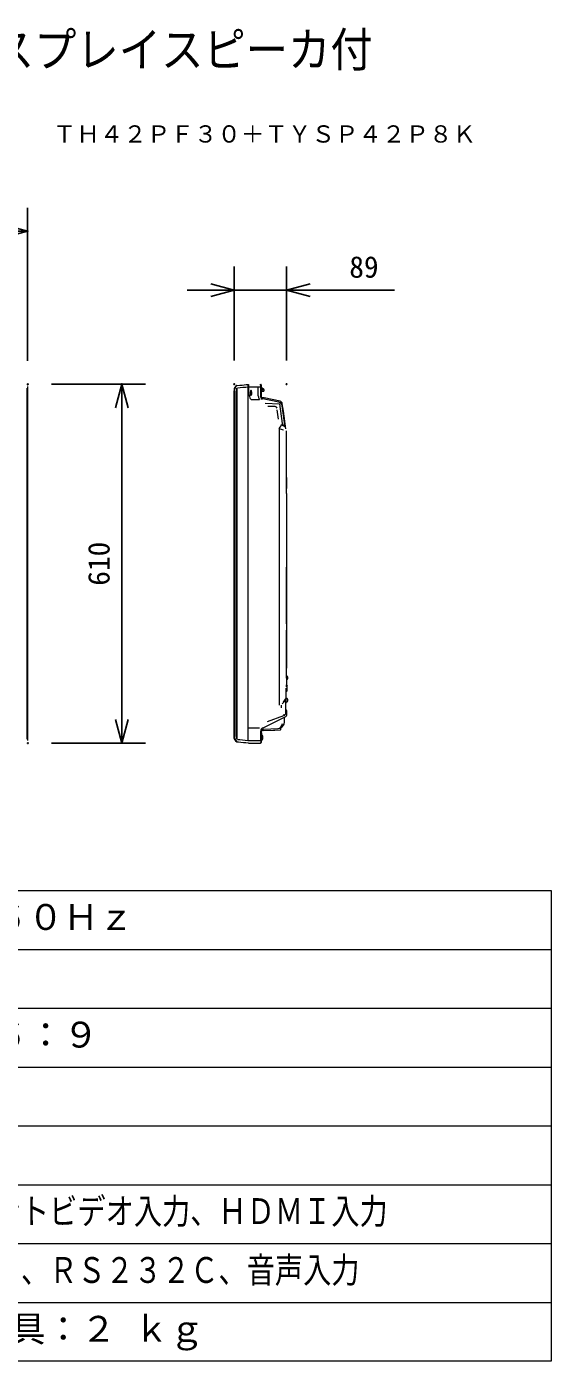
# Model space of a CAD drawing. Units: millimetres, scale not verified. Extents: x -63 to 62, y -57 to 57.
# Drawn here: x 17.7 to 62.3, y -56.6 to 56.8 of the extents above; entities that cross this region are included whole.
import ezdxf
from ezdxf.enums import TextEntityAlignment as Align

# ---------------------------------------------------------------- set-up
doc = ezdxf.new("R2010")
doc.units = ezdxf.units.MM
doc.header["$LTSCALE"] = 0.125
doc.header["$PDMODE"] = 32
doc.header["$PDSIZE"] = 0.0625
for name, color, linetype in [('0-0_0', 7, 'Continuous'), ('0-2_MOJI1', 7, 'Continuous'), ('0-3_TOUROKU', 7, 'Continuous'), ('0-4_DEFPOINTS', 7, 'Continuous'), ('0-6_SUNPO', 7, 'Continuous')]:
    doc.layers.add(name, color=color, linetype=linetype)
doc.layers.add('0-1_WAKU', color=1, linetype='Continuous', lineweight=18)
doc.layers.add('0-5_GAIKEI', color=1, linetype='Continuous', lineweight=18)
doc.styles.add('ＭＳ ゴシック', font='')
doc.styles.get('ＭＳ ゴシック').set_extended_font_data('MS Gothic')

# ---------------------------------------------------------------- blocks, each defined once
blk = doc.blocks.new('_OPEN30')
at = {"layer": '0-0_0'}
blk.add_line((0, 0), (-1, 0), dxfattribs=at)
blk.add_lwpolyline([(-1, 0.26795), (0, 0), (-1, -0.26795)], dxfattribs=at)
blk = doc.blocks.new('D7')
at = {"layer": '0-4_DEFPOINTS'}
for p in [(21.0635, 46.7162), (-40.4269, 33.7052), (21.0635, 33.6926)]:
    blk.add_point(p, dxfattribs=at)
at = {"layer": '0-6_SUNPO'}
for p, q in [((-40.4269, 35.7052), (-40.4269, 48.7162)), ((21.0635, 35.6926), (21.0635, 48.7162)), ((-38.4269, 46.7162), (19.0635, 46.7162))]:
    blk.add_line(p, q, dxfattribs=at)
at = {"layer": '0-6_SUNPO', "xscale": 2, "yscale": 2, "rotation": 180}
blk.add_blockref('_OPEN30', (-40.4269, 46.7162), dxfattribs=at)
at = {"layer": '0-6_SUNPO', "xscale": 2, "yscale": 2}
blk.add_blockref('_OPEN30', (21.0635, 46.7162), dxfattribs=at)
at = {"layer": '0-6_SUNPO', "style": 'ＭＳ ゴシック'}
blk.add_text('1230', height=1.833, dxfattribs=at).set_placement((-12.1817, 47.2162), align=Align.BOTTOM_LEFT)
blk = doc.blocks.new('D6')
at = {"layer": '0-4_DEFPOINTS'}
for p in [(21.0818, 33.7165), (29.0818, 33.7165), (21.0818, 3.2165)]:
    blk.add_point(p, dxfattribs=at)
at = {"layer": '0-6_SUNPO'}
for p, q in [((23.0818, 33.7165), (31.0818, 33.7165)), ((29.0818, 5.2165), (29.0818, 31.7165)), ((23.0818, 3.2165), (31.0818, 3.2165))]:
    blk.add_line(p, q, dxfattribs=at)
at = {"layer": '0-6_SUNPO', "xscale": 2, "yscale": 2}
for p, rotation in [((29.0818, 33.7165), 90), ((29.0818, 3.2165), 270)]:
    blk.add_blockref('_OPEN30', p, dxfattribs=dict(at, rotation=rotation))
at = {"layer": '0-6_SUNPO', "style": 'ＭＳ ゴシック'}
blk.add_text('610', height=1.833, rotation=90, dxfattribs=at).set_placement((28.5818, 16.5915), align=Align.BOTTOM_LEFT)
blk = doc.blocks.new('D5')
at = {"layer": '0-4_DEFPOINTS'}
for p in [(43.085, 41.7162), (38.635, 33.7227), (43.085, 33.7227)]:
    blk.add_point(p, dxfattribs=at)
at = {"layer": '0-6_SUNPO'}
for p, q in [((38.635, 35.7227), (38.635, 43.7162)), ((43.085, 35.7227), (43.085, 43.7162)), ((36.635, 41.7162), (34.635, 41.7162)), ((38.635, 41.7162), (43.085, 41.7162)), ((45.085, 41.7162), (52.2517, 41.7162))]:
    blk.add_line(p, q, dxfattribs=at)
at = {"layer": '0-6_SUNPO', "xscale": 2, "yscale": 2}
blk.add_blockref('_OPEN30', (38.635, 41.7162), dxfattribs=at)
at = {"layer": '0-6_SUNPO', "xscale": 2, "yscale": 2, "rotation": 180}
blk.add_blockref('_OPEN30', (43.085, 41.7162), dxfattribs=at)
at = {"layer": '0-6_SUNPO', "style": 'ＭＳ ゴシック'}
blk.add_text('89', height=1.833, dxfattribs=at).set_placement((48.4184, 42.2162), align=Align.BOTTOM_LEFT)

msp = doc.modelspace()

# ---------------------------------------------------------------- linework, layer by layer
at = {"layer": '0-1_WAKU', "color": 4}
for p, q in [((-62.7013, -16.5681), (62.2987, -16.5681)), ((62.2987, -16.5681), (62.2987, -56.5681)), ((62.2987, -56.5681), (-62.7013, -56.5681))]:
    msp.add_line(p, q, dxfattribs=at)
at = {"layer": '0-1_WAKU'}
for p, q in [((-62.7013, -21.5681), (62.2987, -21.5681)), ((-62.7013, -26.5681), (62.2987, -26.5681)), ((-62.7013, -31.5681), (62.2987, -31.5681)), ((-62.7013, -36.5681), (62.2987, -36.5681)), ((-62.7013, -41.5681), (62.2987, -41.5681)), ((-62.7013, -46.5681), (62.2987, -46.5681)), ((-62.7013, -51.5681), (62.2987, -51.5681))]:
    msp.add_line(p, q, dxfattribs=at)
at = {"layer": '0-5_GAIKEI'}
for p, q in [((17.6775, 26.1328), (17.6775, -3.6909)), ((35.3865, 26.0804), (35.5343, 26.3161)), ((35.5331, 26.1151), (35.5331, 26.1151)), ((35.5331, 26.1151), (35.5331, -3.7086)), ((35.5927, -3.7086), (35.5927, 26.1151)), ((36.4953, 26.4436), (36.4953, -3.8371)), ((36.5523, 26.2495), (37.3744, 26.2495)), ((36.5699, 25.4795), (36.5699, 26.4477)), ((37.3744, 25.4748), (37.3744, 26.2495)), ((37.3744, 26.2495), (37.5788, 26.2495)), ((37.5935, 26.2473), (37.5788, 26.2485)), ((37.6163, 26.2473), (37.5935, 26.2473)), ((37.6163, 26.4216), (37.6163, 26.2473)), ((37.6163, 26.2473), (37.6163, 25.2862)), ((37.6478, 26.2008), (37.6163, 26.2008)), ((35.3788, 25.8805), (35.3788, 26.0539)), ((35.3788, 25.8805), (35.3788, -3.474)), ((36.7054, 25.5015), (36.611, 25.5049)), ((37.8133, 25.8572), (37.6163, 25.8295)), ((37.6163, 25.8508), (37.6478, 25.8508)), ((37.6338, 25.2554), (37.6331, 25.252)), ((39.1374, 24.9332), (37.6338, 25.2554)), ((37.8303, 25.3135), (37.6769, 25.3462)), ((37.7566, 25.9662), (37.7248, 25.9658)), ((37.7622, 26.0299), (37.7665, 26.0798)), ((37.7665, 26.0798), (37.8072, 26.0791)), ((37.8736, 25.3043), (37.8299, 25.3136)), ((37.8563, 26.0291), (37.8563, 25.9067)), ((39.2251, 25.0171), (37.8736, 25.3043)), ((39.2251, 25.0171), (39.2289, 25.016)), ((39.2295, 25.0161), (39.2288, 25.0161)), ((37.9654, 24.8418), (39.17, 24.7997)), ((38.8253, 24.562), (38.1807, 24.5845)), ((39.0993, 23.5028), (38.9905, 24.2942)), ((39.17, 24.7997), (39.3996, 23.1305)), ((39.6634, 22.801), (39.4107, 24.6389)), ((39.5111, 24.164), (39.4207, 24.8073)), ((39.7188, 22.6864), (39.5111, 24.164)), ((39.1491, 22.695), (39.1491, -0.811)), ((39.7713, 20.2804), (39.7713, 20.7494)), ((39.7713, 19.859), (39.7713, 20.3183)), ((39.7713, 19.8159), (39.7713, 19.859)), ((39.7713, 18.5442), (39.7713, 17.7352)), ((39.7688, 11.4797), (39.7688, 11.4839)), ((39.7688, 11.4792), (39.7688, 11.4797)), ((39.7688, 10.9268), (39.7688, 10.9273)), ((39.7688, 10.9266), (39.7688, 10.9268)), ((39.7688, 6.1042), (39.7688, 5.5523)), ((39.7713, 4.7912), (39.7713, 4.7913)), ((39.7713, 4.1613), (39.7713, 4.7912)), ((39.7713, 4.1509), (39.7713, 4.1613)), ((39.7713, 3.8823), (39.7713, 4.1509)), ((39.7713, 3.8823), (39.7713, 4.1509)), ((39.7713, 2.4475), (39.7713, 3.5442)), ((39.7713, 2.4475), (39.7713, 3.5442)), ((39.7689, 2.3239), (39.7688, 2.3238)), ((39.7713, 2.2855), (39.7713, 2.4428)), ((39.7713, 2.2773), (39.7713, 2.3115)), ((39.7788, 1.6483), (39.7688, 1.6483)), ((39.7688, 1.3783), (39.7788, 1.3783)), ((39.8212, 1.647), (39.7788, 1.6508)), ((39.7788, 1.3758), (39.8212, 1.3795)), ((39.8463, 0.5178), (39.8463, 0.8133)), ((39.3228, -0.815), (39.3228, -1.0395)), ((39.5109, -0.5096), (39.5101, -0.5103)), ((39.5105, -0.51), (39.5112, -0.5093)), ((39.7188, -1.3755), (39.7188, -0.2797)), ((39.7188, -0.6367), (39.7438, -0.6367)), ((39.7188, -1.1867), (39.7188, -1.0367)), ((39.7226, -0.27), (39.7231, -0.2687)), ((39.7438, -0.6367), (39.7438, -0.1987)), ((39.8212, -0.253), (39.7438, -0.2462)), ((39.7438, -0.5217), (39.7788, -0.5217)), ((39.7558, -0.0023), (39.7548, -0.0023)), ((39.7788, -0.5242), (39.8212, -0.5205)), ((37.8591, -2.7104), (39.6681, -1.8058)), ((38.1584, -2.2047), (39.5543, -1.6966)), ((39.6063, -2.2221), (39.6063, -1.8367)), ((39.7188, -1.1867), (39.7188, -1.2367)), ((39.755, -1.2367), (39.7188, -1.2367)), ((39.7188, -1.4617), (39.7188, -1.3755)), ((39.7563, -1.2367), (39.755, -1.2367)), ((39.8063, -1.5822), (39.8063, -1.2867)), ((37.6163, -2.8855), (37.6163, -3.8208)), ((37.6478, -3.3867), (37.6163, -3.3867)), ((37.7158, -2.8668), (37.7911, -2.8629)), ((37.7867, -2.9744), (38.7907, -2.9218)), ((37.7867, -2.9744), (38.6641, -2.9284)), ((38.6641, -2.9284), (39.2542, -2.8975)), ((39.3016, -2.8484), (39.3037, -2.7285)), ((17.7598, -3.8195), (17.7599, -3.8195)), ((35.3788, -3.6474), (35.3788, -3.474)), ((35.3865, -3.6739), (35.5343, -3.9095)), ((35.5331, -3.7086), (35.5331, -3.7086)), ((36.5699, -3.843), (36.4952, -3.843)), ((37.3744, -3.843), (36.5699, -3.843)), ((37.5788, -3.843), (37.3744, -3.843)), ((37.5935, -4.02), (37.57, -4.0221)), ((37.6163, -3.7367), (37.6478, -3.7367)), ((37.6163, -3.8117), (37.6478, -3.8117)), ((37.6163, -3.8208), (37.6163, -3.9951)), ((37.6478, -3.8117), (37.6478, -3.7367)), ((37.7101, -3.7653), (37.7101, -3.6903))]:
    msp.add_line(p, q, dxfattribs=at)
at = {"layer": '0-5_GAIKEI', "color": 7}
for p, q in [((17.7598, 26.2613), (17.7598, -3.8195)), ((17.7598, 26.2613), (17.7599, 26.2613)), ((35.3401, 26.101), (35.4954, 26.3279)), ((35.5534, 26.3604), (35.8186, 26.3743)), ((37.5163, 26.4533), (37.5935, 26.4465)), ((37.5935, 25.3512), (37.5935, 26.2473)), ((35.3313, 26.0728), (35.3313, 25.9033)), ((35.3313, -3.6463), (35.3313, 25.9033)), ((39.7688, 22.3525), (39.7688, 22.4157)), ((39.7688, 17.1792), (39.7688, 22.3525)), ((39.7688, 17.1792), (39.7688, 11.481)), ((39.7713, 17.7352), (39.7713, 17.6106)), ((39.7713, 17.5675), (39.7713, 17.6106)), ((39.7688, 11.481), (39.7688, 10.9273)), ((39.7688, 6.1042), (39.7688, 6.5425)), ((39.7688, 1.4792), (39.7688, 5.5523)), ((39.7688, 1.4792), (39.7688, 0.9273)), ((39.732, 0.9222), (39.7318, 0.9222)), ((39.7608, -0.0552), (39.7608, 0.6474)), ((39.7688, 0.7483), (39.7688, 0.9273)), ((39.795, 0.8633), (39.7688, 0.8633)), ((39.7963, 0.8633), (39.795, 0.8633)), ((37.5788, -3.843), (37.5788, -3.0514)), ((35.4954, -3.9013), (35.3401, -3.6745)), ((35.5344, -3.9096), (35.5343, -3.9095)), ((35.5534, -3.9339), (35.5561, -3.9324)), ((35.6679, -3.9523), (35.5924, -3.9446)), ((36.5323, -4.0409), (35.5924, -3.9446)), ((36.5313, -4.0408), (36.5323, -4.0409)), ((36.5323, -4.0409), (36.5325, -4.0409)), ((36.5334, -4.041), (36.5324, -4.0409)), ((36.5334, -4.041), (36.5377, -4.041)), ((37.5788, -3.843), (37.5788, -3.9898)), ((37.5788, -3.9898), (37.5788, -3.9901))]:
    msp.add_line(p, q, dxfattribs=at)
at = {"layer": '0-5_GAIKEI'}
for points in [[(37.7622, 26.0299), (37.7563, 25.9633), (37.7245, 25.9633)], [(39.7713, 2.2855), (39.7713, 2.4428), (39.7713, 2.4475)], [(39.5062, -0.5105), (39.5101, -0.5103), (39.5023, -0.5172)], [(39.7208, -0.2746), (39.7226, -0.27), (39.7231, -0.2685)], [(37.6878, -3.4005), (37.6878, -3.3867), (37.6561, -3.3867)], [(37.7911, -2.8629), (37.8208, -2.8613), (39.0614, -2.7963)]]:
    msp.add_lwpolyline(points, dxfattribs=at)
at = {"layer": '0-5_GAIKEI', "color": 7}
for points in [[(39.7688, 6.4533), (39.7688, 6.5425), (39.7688, 10.9266)], [(39.7689, 10.9266), (39.7689, 6.5495), (39.7689, 2.3239)]]:
    msp.add_lwpolyline(points, dxfattribs=at)
for centre, radius, start, end in [((35.3813, 26.0728), 0.05, 145.59988, 180), ((35.5573, 26.2855), 0.075, 93, 145.59988), ((-796.0275, 8149.0622), 8165.1716, 275.84729, 275.85232), ((-50.0279, -52.3584), 117.0292, 40.02246, 40.15733), ((39.0102, 22.4157), 0.7587, 359.99925, 6.90319), ((-45.1707, 70.6804), 110.6829, 319.83686, 319.97854), ((39.0152, -0.0107), 0.7534, 319.80705, 339.49568), ((39.1378, -0.0551), 0.623, 339.96843, 359.99011), ((35.3813, -3.6463), 0.05, 180, 214.40012), ((35.5573, -3.859), 0.075, 214.40012, 267), ((35.5979, -3.8697), 0.075, 212.11245, 261.02182), ((35.6011, -3.8471), 0.0978, 261.27059, 263.74636), ((-801.2955, -8178.0686), 8216.8537, 84.14769, 84.15359), ((38.7985, 647.6777), 651.7228, 269.80128, 269.87053), ((40.0183, 1180.7808), 1184.8274, 269.86967, 269.87948)]:
    msp.add_arc(centre, radius, start, end, dxfattribs=at)
at = {"layer": '0-5_GAIKEI'}
for centre, radius, start, end in [((35.5979, 26.2762), 0.075, 98.93951, 147.88756), ((35.6002, 26.2598), 0.0916, 96.37847, 98.78996), ((-368.5242, 3973.0745), 3967.5578, 275.84606, 275.85995), ((37.5913, 26.4216), 0.025, 0, 85), ((37.6478, 26.1358), 0.065, 16.60155, 90), ((37.2788, 26.0258), 0.45, 0, 16.60155), ((36.4732, 97.7662), 72.5984, 270.2235, 270.79793), ((37.7288, 25.5907), 0.25, 243.25632, 258), ((37.6234, 25.2065), 0.05, 77.90524, 81.20676), ((37.6478, 25.9158), 0.065, 270, 343.39845), ((37.2788, 26.0258), 0.45, 343.39845, 0), ((37.8063, 26.0291), 0.05, 0, 89), ((37.8063, 25.9067), 0.05, 278, 0), ((39.1731, 24.7725), 0.25, 8, 76.97099), ((39.0641, 24.5912), 0.3498, 7.8264, 77.9093), ((39.1731, 24.7725), 0.25, 8, 9.61823), ((68.9049, 110.6908), 92.8906, 251.317, 251.54939), ((58.3256, 45.4961), 29.3936, 229.82444, 230.18937), ((39.0193, 22.4209), 0.7481, 34.78968, 40), ((39.0333, 22.3525), 0.7355, 0.0007, 5.22465), ((39.0188, 6.5425), 0.75, 2.45284, 5.88394), ((39.6213, 2.2773), 0.15, 349.52471, 0), ((39.6213, 2.2772), 0.15, 349.52469, 0), ((39.8168, 1.5972), 0.05, 16.25703, 85), ((39.8168, 1.4293), 0.05, 275, 343.74297), ((39.5288, 1.5133), 0.35, 0, 16.25703), ((39.5288, 1.5133), 0.35, 343.74297, 0), ((39.5963, 0.5178), 0.25, 311.13699, 0), ((-50.3589, 75.0435), 117.4619, 319.84294, 319.97731), ((41.8633, -3.1702), 3.5514, 131.49169, 131.68397), ((38.9674, 0.1048), 0.8203, 311.49624, 316.86723), ((39.0174, 0.0576), 0.7515, 316.88623, 332.41854), ((39.8168, -0.3028), 0.05, 16.25703, 85), ((39.8168, -0.4707), 0.05, 275, 343.74297), ((39.5288, -0.3867), 0.35, 0, 16.25703), ((39.5288, -0.3867), 0.35, 343.74297, 0), ((39.0313, -2.2221), 0.575, 273, 0), ((39.4688, -1.4617), 0.25, 290, 0), ((39.5563, -1.5822), 0.25, 296.56505, 0), ((36.4732, -75.3597), 72.5984, 89.20207, 89.98257), ((37.7997, -3.2241), 0.25, 93, 137.18678), ((37.5768, -3.1528), 0.05, 16.25703, 37.82319), ((37.6168, -3.1878), 0.05, 16.25703, 80.92143), ((37.6478, -3.4517), 0.065, 16.60155, 90), ((37.6168, -3.3557), 0.05, 320.95555, 343.74297), ((37.3288, -3.2717), 0.35, 0, 16.25703), ((37.3288, -3.2717), 0.35, 343.74297, 0), ((37.7288, -3.1165), 0.25, 93, 101.63208), ((37.6878, -3.4517), 0.065, 16.60155, 90), ((37.7473, -2.4867), 0.25, 262.46713, 296.56505), ((39.2516, -2.8476), 0.05, 273, 359), ((39.0331, -2.225), 0.5716, 298.27725, 304.9271), ((-368.5242, -3950.6681), 3967.5578, 84.14088, 84.15394), ((37.5913, -3.9951), 0.025, 275, 0), ((37.5768, -3.7207), 0.05, 322.17681, 341.31776), ((37.6478, -3.6717), 0.065, 270, 343.39845), ((37.6478, -3.7467), 0.065, 270, 343.39845), ((37.2788, -3.5617), 0.45, 0, 16.60155), ((37.2788, -3.5617), 0.45, 343.39845, 0), ((37.2788, -3.6367), 0.45, 343.39845, 0), ((37.6878, -3.6717), 0.065, 299.07135, 343.39845), ((37.2788, -3.6367), 0.45, 0, 4.78019), ((37.3188, -3.5617), 0.45, 0, 16.60155), ((37.3188, -3.5617), 0.45, 343.39845, 0)]:
    msp.add_arc(centre, radius, start, end, dxfattribs=at)
for centre, major_axis, ratio, start_param, end_param in [((35.6, 26.2765), (-0.0083, 0.0745), 0.993206, 6.2742545, 6.29124997), ((37.0456, 25.5049), (-0.0162, -0.4497), 0.965884, 4.7471413, 5.5923463), ((36.7481, 25.7033), (0, 0.257), 0.267952, 3.79000071, 8.75642664), ((36.6812, 25.5015), (0.0237, 0.008), 0.768048, 5.86712851, 6.28235976), ((37.8091, 25.4748), (-0.0194, -0.4496), 0.965866, 4.75401531, 5.48375331), ((38.8201, 24.4123), (0.1113, -0.1005), 0.997662, 0.87233795, 2.26925471), ((39.0709, 22.695), (-0.2907, -0.3435), 0.133392, 1.68321191, 3.11369281), ((39.0709, 22.8222), (-0.3439, -0.2903), 0.113014, 3.14176835, 3.15230757), ((39.2476, 22.6123), (-0.3446, -0.2894), 0.603999, 3.14130802, 3.15000507), ((39.0188, 6.5425), (0.75, 0), 0.966667, 6.28318531, 6.38731292), ((39.6213, 2.3115), (0.15, 0), 0.75021, 6.09786625, 6.28318531), ((39.5213, 2.3239), (-0.2211, 0.1218), 0.924959, 3.54291532, 3.6787004), ((39.5213, 2.3239), (-0.25, 0.0141), 0.351557, 3.16147264, 3.30109898), ((39.7963, 0.8133), (0.0501, 0), 0.99863, 6.28318531, 7.85398163), ((39.0709, -0.4157), (-0.3439, 0.2903), 0.113014, 3.13087774, 3.14150348), ((39.4773, -0.4725), (-0.0331, 0.0375), 0.474958, 3.12075024, 3.1425912), ((39.4688, -0.9296), (-0.0848, 0.7672), 0.061645, 3.15661004, 3.73389513), ((39.7563, -1.2867), (0.0501, 0), 0.99863, 6.28318531, 7.85398163), ((39.0313, -2.2221), (0.0301, -0.5742), 0.716202, 6.28318531, 7.55722629)]:
    msp.add_ellipse(centre, major_axis=major_axis, ratio=ratio, start_param=start_param, end_param=end_param, dxfattribs=at)
at = {"layer": '0-5_GAIKEI', "color": 7}
for centre, major_axis, ratio, start_param, end_param in [((37.5913, 26.2459), (0.0022, 0.2006), 0.01079, 4.71915907, 6.2823592), ((38.0283, 25.4673), (-0.1107, -0.4362), 0.999904, 5.22188094, 5.31319576), ((38.0283, 25.4673), (-0.1107, -0.4362), 0.999904, 5.31319576, 5.66001501), ((38.0283, -3.0608), (-0.1107, 0.4362), 0.999904, 0.96991939, 1.32217652), ((38.0283, -3.0608), (-0.1107, 0.4362), 0.999904, 0.62314155, 0.96991939), ((35.6, -3.87), (-0.0083, -0.0745), 0.993206, 6.27557691, 6.29211611), ((36.5384, -3.9912), (0.0003, 0.05), 0.965925, 3.12226023, 3.14143855), ((37.5287, -3.9941), (-0.0003, -0.05), 0.999982, 6.23603449, 6.33492274), ((37.5287, -3.9941), (0.0003, 0.05), 0.999982, 3.19333009, 4.03627182), ((37.5287, -3.9941), (0.0003, 0.05), 0.999982, 4.03627182, 4.71761415)]:
    msp.add_ellipse(centre, major_axis=major_axis, ratio=ratio, start_param=start_param, end_param=end_param, dxfattribs=at)

# ---------------------------------------------------------------- block references
at = {"layer": '0-6_SUNPO'}
for name in ['D7', 'D5', 'D6']:
    msp.add_blockref(name, (-3.3037, -7.2532), dxfattribs=at)

# ---------------------------------------------------------------- texts
at = {"layer": '0-2_MOJI1', "style": 'ＭＳ ゴシック'}
for s, height, width, p in [('フルハイビジョンプラズマディスプレイスピーカ付', 2.933, 0.9, (-35.7013, 52.5578)), ('ビデオ入力、ＲＧＢ／コンポーネントビデオ入力、ＨＤＭＩ入力', 2.199, 0.8, (-21.2013, -45.5681)), ('ＤＶＩ－Ｄ入力、ＰＣ入力、ＬＡＮ、ＲＳ２３２Ｃ、音声入力', 2.199, 0.8, (-21.2013, -50.5681))]:
    msp.add_text(s, height=height, dxfattribs=dict(at, width=width)).set_placement(p, align=Align.BOTTOM_LEFT)
for s, p in [('ＡＣ１００Ｖ\u3000５０Ｈｚ／６０Ｈｚ', (-21.2013, -20.5681)), ('４２型（１０５７ｃｍ）１６：９', (-21.2013, -30.5681)), ('本体：約２５．５ ｋｇ、金具：２ ｋｇ', (-21.2013, -55.5681))]:
    msp.add_text(s, height=2.199, dxfattribs=at).set_placement(p, align=Align.BOTTOM_LEFT)
at = {"layer": '0-3_TOUROKU', "style": 'ＭＳ ゴシック'}
msp.add_text('ＴＨ４２ＰＦ３０＋ＴＹＳＰ４２Ｐ８Ｋ', height=1.466, dxfattribs=at).set_placement((19.8987, 46.5578), align=Align.BOTTOM_LEFT)

doc.saveas('drawing.dxf')
